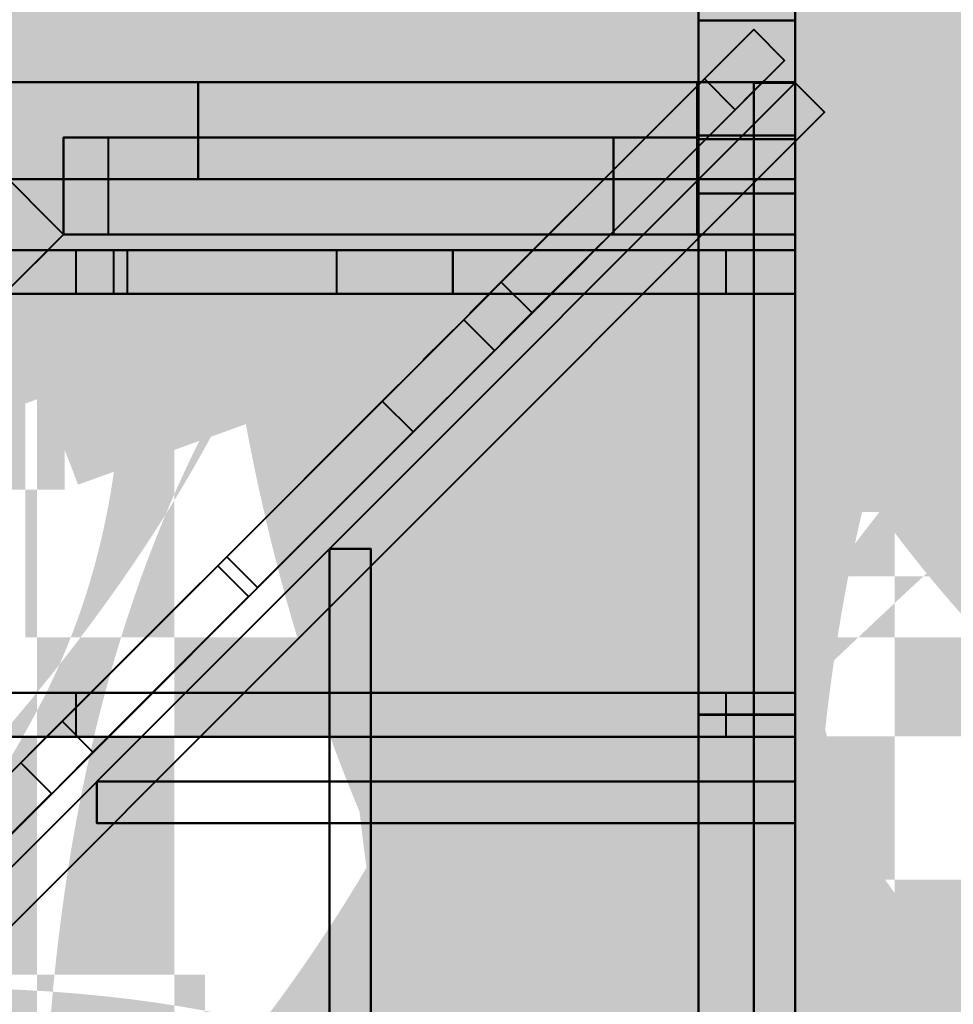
# Model space of a CAD drawing. Header units: inches. Extents: x -252 to 449, y -12 to 800.
# Drawn here: x -28.02 to 5.71, y 346.21 to 381.77 of the extents above; entities that cross this region are included whole.
import ezdxf

# ---------------------------------------------------------------- set-up
doc = ezdxf.new("R2010")
doc.units = ezdxf.units.IN
doc.header["$MEASUREMENT"] = 0
for name, color, linetype in [('C2', 2, 'CONTINUOUS'), ('FT2', 8, 'CONTINUOUS'), ('RT2', 7, 'CONTINUOUS'), ('W1', 5, 'CONTINUOUS'), ('W2', 5, 'CONTINUOUS'), ('W3', 5, 'CONTINUOUS')]:
    doc.layers.add(name, color=color, linetype=linetype)

msp = doc.modelspace()

# ---------------------------------------------------------------- linework, layer by layer
at = {"layer": 'C2'}
for points in [[(0, 379.49, 111.88), (-50.48, 329.01, 111.88), (-50.48, 329.01, 115.44), (0, 379.49, 115.44)], [(1.06, 378.43, 111.88), (-49.42, 327.95, 111.88), (-50.48, 329.01, 111.88), (0, 379.49, 111.88)], [(-49.42, 327.95, 115.44), (1.06, 378.43, 115.44), (0, 379.49, 115.44), (-50.48, 329.01, 115.44)], [(-1.5, 329.01, 111.88), (-1.5, 379.49, 111.88), (0, 379.49, 111.88), (0, 329.01, 111.88)], [(-1.5, 379.49, 115.44), (-1.5, 329.01, 115.44), (0, 329.01, 115.44), (0, 379.49, 115.44)], [(0, 329.01, 111.88), (0, 379.49, 111.88), (0, 379.49, 115.44), (0, 329.01, 115.44)], [(-16.83, 362.66, 111.88), (-16.83, 329.01, 111.88), (-16.83, 329.01, 115.44), (-16.83, 362.66, 115.44)], [(-15.33, 362.66, 111.88), (-15.33, 329.01, 111.88), (-16.83, 329.01, 111.88), (-16.83, 362.66, 111.88)], [(-15.33, 329.01, 115.44), (-15.33, 362.66, 115.44), (-16.83, 362.66, 115.44), (-16.83, 329.01, 115.44)], [(-16.83, 354.25, 111.88), (-25.24, 354.25, 111.88), (-25.24, 354.25, 115.44), (-16.83, 354.25, 115.44)], [(-16.83, 352.75, 111.88), (-25.24, 352.75, 111.88), (-25.24, 354.25, 111.88), (-16.83, 354.25, 111.88)], [(-25.24, 352.75, 115.44), (-16.83, 352.75, 115.44), (-16.83, 354.25, 115.44), (-25.24, 354.25, 115.44)], [(0, 354.25, 111.88), (-16.83, 354.25, 111.88), (-16.83, 354.25, 115.44), (0, 354.25, 115.44)], [(0, 352.75, 111.88), (-16.83, 352.75, 111.88), (-16.83, 354.25, 111.88), (0, 354.25, 111.88)], [(-16.83, 352.75, 115.44), (0, 352.75, 115.44), (0, 354.25, 115.44), (-16.83, 354.25, 115.44)]]:
    msp.add_3dface(points, dxfattribs=at)
at = {"layer": 'FT2'}
for points in [[(-57.51, 323.17, 121.97), (-0.39, 380.3, 121.97), (-1.5, 381.41, 121.97), (-58.63, 324.29, 121.97)], [(-58.63, 324.29, 121.97), (-1.5, 381.41, 121.97), (-1.5, 381.41, 119.92), (-58.63, 324.29, 119.92)], [(-58.63, 324.29, 108), (-1.5, 381.41, 108), (-0.39, 380.3, 108), (-57.51, 323.17, 108)], [(-58.63, 324.29, 108), (-58.63, 324.29, 110.05), (-1.5, 381.41, 110.05), (-1.5, 381.41, 108)], [(-1.5, 381.41, 108.04), (-2.95, 379.96, 108.04), (-2.95, 379.96, 121.93), (-1.5, 381.41, 121.93)], [(-1.5, 381.41, 108.04), (-1.5, 381.41, 121.93), (-0.39, 380.3, 121.93), (-0.39, 380.3, 108.04)], [(-57.51, 323.17, 121.97), (-57.51, 323.17, 119.92), (-0.39, 380.3, 119.92), (-0.39, 380.3, 121.97)], [(-57.51, 323.17, 108), (-0.39, 380.3, 108), (-0.39, 380.3, 110.05), (-57.51, 323.17, 110.05)], [(-0.39, 380.3, 108.04), (-0.39, 380.3, 121.93), (-1.84, 378.85, 121.93), (-1.84, 378.85, 108.04)], [(-10.62, 372.29, 121.97), (-3.28, 379.63, 109.44), (-4.4, 378.51, 108.14), (-11.74, 371.18, 120.66)], [(-9.51, 371.18, 121.97), (-2.17, 378.52, 109.44), (-3.28, 379.63, 109.44), (-10.62, 372.29, 121.97)], [(-9.51, 371.18, 121.97), (-10.62, 370.07, 120.66), (-3.29, 377.4, 108.14), (-2.17, 378.52, 109.44)], [(-252, 371.87, 121.97), (-12.37, 371.87, 121.97), (-12.37, 373.45, 121.97), (-252, 373.45, 121.97)], [(-252, 373.45, 121.97), (-12.37, 373.45, 121.97), (-12.37, 373.45, 119.92), (-252, 373.45, 119.92)], [(-252, 373.45, 108), (-12.37, 373.45, 108), (-12.37, 371.87, 108), (-252, 371.87, 108)], [(-252, 373.45, 108), (-252, 373.45, 110.05), (-12.37, 373.45, 110.05), (-12.37, 373.45, 108)], [(-32.28, 373.45, 121.97), (-24.62, 373.45, 109.2), (-26.38, 373.45, 108.14), (-34.03, 373.45, 120.92)], [(-32.28, 371.87, 121.97), (-24.62, 371.87, 109.2), (-24.62, 373.45, 109.2), (-32.28, 373.45, 121.97)], [(-24.14, 371.87, 109.19), (-16.56, 371.87, 121.97), (-16.56, 373.45, 121.97), (-24.14, 373.45, 109.19)], [(-24.14, 373.45, 109.19), (-16.56, 373.45, 121.97), (-14.8, 373.45, 120.92), (-22.38, 373.45, 108.14)], [(-12.37, 373.45, 108.04), (-14.42, 373.45, 108.04), (-14.42, 373.45, 121.93), (-12.37, 373.45, 121.93)], [(-12.37, 373.45, 108.04), (-12.37, 373.45, 121.93), (-12.37, 371.87, 121.93), (-12.37, 371.87, 108.04)], [(-252, 371.87, 121.97), (-252, 371.87, 119.92), (-12.37, 371.87, 119.92), (-12.37, 371.87, 121.97)], [(-252, 371.87, 108), (-12.37, 371.87, 108), (-12.37, 371.87, 110.05), (-252, 371.87, 110.05)], [(-32.28, 371.87, 121.97), (-34.03, 371.87, 120.92), (-26.38, 371.87, 108.14), (-24.62, 371.87, 109.2)], [(-24.14, 371.87, 109.19), (-22.38, 371.87, 108.14), (-14.8, 371.87, 120.92), (-16.56, 371.87, 121.97)], [(-12.37, 371.87, 108.04), (-12.37, 371.87, 121.93), (-14.42, 371.87, 121.93), (-14.42, 371.87, 108.04)], [(-11.98, 370.93, 121.93), (-11.98, 370.93, 108.04), (-13.43, 369.49, 108.04), (-13.43, 369.49, 121.93)], [(-10.87, 369.82, 121.93), (-10.87, 369.82, 108.04), (-11.98, 370.93, 108.04), (-11.98, 370.93, 121.93)], [(-10.87, 369.82, 121.93), (-12.32, 368.37, 121.93), (-12.32, 368.37, 108.04), (-10.87, 369.82, 108.04)], [(-20.54, 362.37, 109.23), (-14.92, 367.99, 121.97), (-13.69, 369.22, 120.89), (-19.31, 363.6, 108.14)], [(-19.43, 361.26, 109.23), (-18.2, 362.49, 108.14), (-12.58, 368.11, 120.89), (-13.81, 366.88, 121.97)], [(-19.43, 361.26, 109.23), (-13.81, 366.88, 121.97), (-14.92, 367.99, 121.97), (-20.54, 362.37, 109.23)], [(-26.49, 356.43, 121.97), (-20.87, 362.04, 109.23), (-22.1, 360.81, 108.14), (-27.72, 355.2, 120.89)], [(-25.38, 355.31, 121.97), (-19.76, 360.93, 109.23), (-20.87, 362.04, 109.23), (-26.49, 356.43, 121.97)], [(-25.38, 355.31, 121.97), (-26.6, 354.08, 120.89), (-20.99, 359.7, 108.14), (-19.76, 360.93, 109.23)], [(-27.98, 354.93, 121.93), (-27.98, 354.93, 108.04), (-29.43, 353.49, 108.04), (-29.43, 353.49, 121.93)], [(-26.87, 353.82, 121.93), (-26.87, 353.82, 108.04), (-27.98, 354.93, 108.04), (-27.98, 354.93, 121.93)], [(-26.87, 353.82, 121.93), (-28.32, 352.37, 121.93), (-28.32, 352.37, 108.04), (-26.87, 353.82, 108.04)]]:
    msp.add_3dface(points, dxfattribs=at)
at = {"layer": 'RT2'}
for points in [[(0, 371.87, 229.96), (-252, 371.87, 229.96), (-252, 373.45, 229.96), (0, 373.45, 229.96)], [(0, 373.45, 229.96), (-252, 373.45, 229.96), (-252, 373.45, 232.01), (0, 373.45, 232.01)], [(0, 373.45, 234.96), (-1.17, 373.45, 233.28), (-127.17, 373.45, 321.51), (-126, 373.45, 323.19)], [(0, 373.45, 234.96), (-126, 373.45, 323.19), (-126, 371.87, 323.19), (0, 371.87, 234.96)], [(-28.07, 373.45, 254.61), (-26.59, 373.45, 253.19), (-49.07, 373.45, 229.96), (-50.54, 373.45, 231.39)], [(-2.5, 373.45, 231.46), (-3.89, 373.45, 229.96), (-27.38, 373.45, 251.66), (-25.99, 373.45, 253.16)], [(-2.5, 373.45, 231.46), (-25.99, 373.45, 253.16), (-25.99, 371.87, 253.16), (-2.5, 371.87, 231.46)], [(0, 373.45, 230), (-2.05, 373.45, 230), (-2.05, 373.45, 234.96), (0, 373.45, 234.96)], [(0, 373.45, 230), (0, 373.45, 234.96), (0, 371.87, 234.96), (0, 371.87, 230)], [(0, 371.87, 229.96), (0, 371.87, 232.01), (-252, 371.87, 232.01), (-252, 371.87, 229.96)], [(0, 371.87, 234.96), (-126, 371.87, 323.19), (-127.17, 371.87, 321.51), (-1.17, 371.87, 233.28)], [(-28.07, 371.87, 254.61), (-50.54, 371.87, 231.39), (-49.07, 371.87, 229.96), (-26.59, 371.87, 253.19)], [(-2.5, 371.87, 231.46), (-25.99, 371.87, 253.16), (-27.38, 371.87, 251.66), (-3.89, 371.87, 229.96)], [(0, 371.87, 230), (0, 371.87, 234.96), (-2.05, 371.87, 234.96), (-2.05, 371.87, 230)], [(0, 355.87, 229.96), (-252, 355.87, 229.96), (-252, 357.45, 229.96), (0, 357.45, 229.96)], [(0, 357.45, 229.96), (-252, 357.45, 229.96), (-252, 357.45, 232.01), (0, 357.45, 232.01)], [(0, 357.45, 234.96), (-1.17, 357.45, 233.28), (-127.17, 357.45, 321.51), (-126, 357.45, 323.19)], [(0, 357.45, 234.96), (-126, 357.45, 323.19), (-126, 355.87, 323.19), (0, 355.87, 234.96)], [(-28.07, 357.45, 254.61), (-26.59, 357.45, 253.19), (-49.07, 357.45, 229.96), (-50.54, 357.45, 231.39)], [(-2.5, 357.45, 231.46), (-3.89, 357.45, 229.96), (-27.38, 357.45, 251.66), (-25.99, 357.45, 253.16)], [(-2.5, 357.45, 231.46), (-25.99, 357.45, 253.16), (-25.99, 355.87, 253.16), (-2.5, 355.87, 231.46)], [(0, 357.45, 230), (-2.05, 357.45, 230), (-2.05, 357.45, 234.96), (0, 357.45, 234.96)], [(0, 357.45, 230), (0, 357.45, 234.96), (0, 355.87, 234.96), (0, 355.87, 230)], [(0, 355.87, 229.96), (0, 355.87, 232.01), (-252, 355.87, 232.01), (-252, 355.87, 229.96)], [(0, 355.87, 234.96), (-126, 355.87, 323.19), (-127.17, 355.87, 321.51), (-1.17, 355.87, 233.28)], [(-28.07, 355.87, 254.61), (-50.54, 355.87, 231.39), (-49.07, 355.87, 229.96), (-26.59, 355.87, 253.19)], [(-2.5, 355.87, 231.46), (-25.99, 355.87, 253.16), (-27.38, 355.87, 251.66), (-3.89, 355.87, 229.96)], [(0, 355.87, 230), (0, 355.87, 234.96), (-2.05, 355.87, 234.96), (-2.05, 355.87, 230)]]:
    msp.add_3dface(points, dxfattribs=at)
at = {"layer": 'W1'}
for points in [[(0, 500.6), (0, 377.59), (-3.5, 377.59), (-3.5, 500.6)], [(-3.5, 377.59, 1.46), (-3.5, 500.6, 1.46), (-3.5, 500.6), (-3.5, 377.59)], [(0, 377.59, 108), (0, 500.6, 108), (-3.5, 500.6, 108), (-3.5, 377.59, 108)], [(-3.5, 500.6, 106.54), (-3.5, 377.59, 106.54), (-3.5, 377.59, 108), (-3.5, 500.6, 108)], [(0, 500.6, 1.46), (0, 377.59, 1.46), (0, 377.59), (0, 500.6)], [(0, 377.59, 106.54), (0, 500.6, 106.54), (0, 500.6, 108), (0, 377.59, 108)], [(0, 381.74, 108), (0, 381.74), (-3.5, 381.74), (-3.5, 381.74, 108)], [(-3.5, 380.28), (-3.5, 380.28, 108), (-3.5, 381.74, 108), (-3.5, 381.74)], [(0, 377.59, 48.74), (0, 381.74, 48.74), (-3.5, 381.74, 48.74), (-3.5, 377.59, 48.74)], [(-3.5, 381.74, 47.28), (-3.5, 377.59, 47.28), (-3.5, 377.59, 48.74), (-3.5, 381.74, 48.74)], [(0, 377.59, 96.81), (0, 381.74, 96.81), (-3.5, 381.74, 96.81), (-3.5, 377.59, 96.81)], [(-3.5, 381.74, 95.35), (-3.5, 377.59, 95.35), (-3.5, 377.59, 96.81), (-3.5, 381.74, 96.81)], [(0, 380.28, 108), (0, 380.28), (0, 381.74), (0, 381.74, 108)], [(0, 377.59, 47.28), (0, 381.74, 47.28), (0, 381.74, 48.74), (0, 377.59, 48.74)], [(0, 377.59, 95.35), (0, 381.74, 95.35), (0, 381.74, 96.81), (0, 377.59, 96.81)], [(-3.5, 379.05, 108), (-3.5, 379.05), (-3.5, 377.59), (-3.5, 377.59, 108)], [(0, 379.05), (0, 379.05, 108), (0, 377.59, 108), (0, 377.59)], [(-26.44, 377.51), (-3.54, 377.51), (-3.54, 374.01), (-26.44, 374.01)], [(-26.44, 377.51, 1.46), (-3.54, 377.51, 1.46), (-3.54, 377.51), (-26.44, 377.51)], [(-3.54, 377.51, 108), (-26.44, 377.51, 108), (-26.44, 374.01, 108), (-3.54, 374.01, 108)], [(-3.54, 377.51, 106.54), (-26.44, 377.51, 106.54), (-26.44, 377.51, 108), (-3.54, 377.51, 108)], [(-26.44, 377.51, 108), (-26.44, 377.51), (-26.44, 374.01), (-26.44, 374.01, 108)], [(-24.98, 377.51, 108), (-24.98, 377.51), (-26.44, 377.51), (-26.44, 377.51, 108)], [(-3.54, 377.51, 48.74), (-26.44, 377.51, 48.74), (-26.44, 374.01, 48.74), (-3.54, 374.01, 48.74)], [(-3.54, 377.51, 47.28), (-26.44, 377.51, 47.28), (-26.44, 377.51, 48.74), (-3.54, 377.51, 48.74)], [(-26.44, 377.51, 48.8), (-3.54, 377.51, 48.8), (-3.54, 374.01, 48.8), (-26.44, 374.01, 48.8)], [(-26.44, 377.51, 50.26), (-3.54, 377.51, 50.26), (-3.54, 377.51, 48.8), (-26.44, 377.51, 48.8)], [(-3.54, 377.51, 96.77), (-26.44, 377.51, 96.77), (-26.44, 374.01, 96.77), (-3.54, 374.01, 96.77)], [(-3.54, 377.51, 95.31), (-26.44, 377.51, 95.31), (-26.44, 377.51, 96.77), (-3.54, 377.51, 96.77)], [(-26.44, 377.51, 96.83), (-3.54, 377.51, 96.83), (-3.54, 374.01, 96.83), (-26.44, 374.01, 96.83)], [(-26.44, 377.51, 98.29), (-3.54, 377.51, 98.29), (-3.54, 377.51, 96.83), (-26.44, 377.51, 96.83)], [(-3.54, 377.51, 72.36), (-26.44, 377.51, 72.36), (-26.44, 374.01, 72.36), (-3.54, 374.01, 72.36)], [(-3.54, 377.51, 70.91), (-26.44, 377.51, 70.91), (-26.44, 377.51, 72.36), (-3.54, 377.51, 72.36)], [(-3.54, 377.51, 25.12), (-26.44, 377.51, 25.12), (-26.44, 374.01, 25.12), (-3.54, 374.01, 25.12)], [(-3.54, 377.51, 23.66), (-26.44, 377.51, 23.66), (-26.44, 377.51, 25.12), (-3.54, 377.51, 25.12)], [(-6.57, 377.51, 96.77), (-26.44, 377.51, 73.28), (-26.44, 374.01, 73.28), (-6.57, 374.01, 96.77)], [(-5.46, 377.51, 95.83), (-25.33, 377.51, 72.34), (-26.44, 377.51, 73.28), (-6.57, 377.51, 96.77)], [(-6.57, 377.51, 48.74), (-26.44, 377.51, 26.06), (-26.44, 374.01, 26.06), (-6.57, 374.01, 48.74)], [(-5.48, 377.51, 47.78), (-25.34, 377.51, 25.1), (-26.44, 377.51, 26.06), (-6.57, 377.51, 48.74)], [(-24.82, 377.51, 108), (-6.57, 377.51, 96.83), (-6.57, 374.01, 96.83), (-24.82, 374.01, 108)], [(-24.06, 377.51, 109.24), (-5.81, 377.51, 98.08), (-6.57, 377.51, 96.83), (-24.82, 377.51, 108)], [(-24.82, 377.51, 72.36), (-6.57, 377.51, 48.8), (-6.57, 374.01, 48.8), (-24.82, 374.01, 72.36)], [(-23.67, 377.51, 73.25), (-5.42, 377.51, 49.7), (-6.57, 377.51, 48.8), (-24.82, 377.51, 72.36)], [(-24.82, 377.51, 25.12), (-6.57, 377.51), (-6.57, 374.01), (-24.82, 374.01, 25.12)], [(-23.65, 377.51, 25.97), (-5.39, 377.51, 0.86), (-6.57, 377.51), (-24.82, 377.51, 25.12)], [(-5, 377.51), (-5, 377.51, 108), (-3.54, 377.51, 108), (-3.54, 377.51)], [(-3.54, 377.51), (-3.54, 377.51, 108), (-3.54, 374.01, 108), (-3.54, 374.01)], [(0, 377.59), (0, 377.59, 108), (-3.5, 377.59, 108), (-3.5, 377.59)], [(0, 377.45), (0, 319.03), (-3.5, 319.03), (-3.5, 377.45)], [(-3.5, 319.03, 1.46), (-3.5, 377.45, 1.46), (-3.5, 377.45), (-3.5, 319.03)], [(0, 329.09, 111.88), (0, 377.45, 111.88), (-3.5, 377.45, 111.88), (-3.5, 329.09, 111.88)], [(-3.5, 377.45, 110.42), (-3.5, 329.09, 110.42), (-3.5, 329.09, 111.88), (-3.5, 377.45, 111.88)], [(0, 377.45, 111.88), (0, 377.45), (-3.5, 377.45), (-3.5, 377.45, 111.88)], [(-3.5, 375.99), (-3.5, 375.99, 111.88), (-3.5, 377.45, 111.88), (-3.5, 377.45)], [(0, 374.01, 48.75), (0, 377.45, 48.75), (-3.5, 377.45, 48.75), (-3.5, 374.01, 48.75)], [(-3.5, 377.45, 47.29), (-3.5, 374.01, 47.29), (-3.5, 374.01, 48.75), (-3.5, 377.45, 48.75)], [(0, 374.01, 96.81), (0, 377.45, 96.81), (-3.5, 377.45, 96.81), (-3.5, 374.01, 96.81)], [(-3.5, 377.45, 95.36), (-3.5, 374.01, 95.36), (-3.5, 374.01, 96.81), (-3.5, 377.45, 96.81)], [(0, 377.45, 1.46), (0, 319.03, 1.46), (0, 319.03), (0, 377.45)], [(0, 329.09, 110.42), (0, 377.45, 110.42), (0, 377.45, 111.88), (0, 329.09, 111.88)], [(0, 375.99, 111.88), (0, 375.99), (0, 377.45), (0, 377.45, 111.88)], [(0, 374.01, 47.29), (0, 377.45, 47.29), (0, 377.45, 48.75), (0, 374.01, 48.75)], [(0, 374.01, 95.36), (0, 377.45, 95.36), (0, 377.45, 96.81), (0, 374.01, 96.81)], [(-26.44, 374.01), (-55.53, 344.92), (-58, 347.39), (-28.91, 376.48)], [(-55.53, 344.92, 108), (-26.44, 374.01, 108), (-28.91, 376.48, 108), (-58, 347.39, 108)], [(-32.5, 367.95, 48.74), (-26.44, 374.01, 48.74), (-28.91, 376.48, 48.74), (-34.97, 370.43, 48.74)], [(-32.5, 367.95, 96.77), (-26.44, 374.01, 96.77), (-28.91, 376.48, 96.77), (-34.97, 370.43, 96.77)], [(-26.44, 374.01, 108), (-26.44, 374.01), (-28.91, 376.48), (-28.91, 376.48, 108)], [(-26.44, 374.01, 1.46), (-55.53, 344.92, 1.46), (-55.53, 344.92), (-26.44, 374.01)], [(-55.53, 344.92, 106.54), (-26.44, 374.01, 106.54), (-26.44, 374.01, 108), (-55.53, 344.92, 108)], [(-32.5, 367.95, 47.28), (-26.44, 374.01, 47.28), (-26.44, 374.01, 48.74), (-32.5, 367.95, 48.74)], [(-32.5, 367.95, 95.31), (-26.44, 374.01, 95.31), (-26.44, 374.01, 96.77), (-32.5, 367.95, 96.77)], [(-27.47, 372.98, 108), (-27.47, 372.98), (-26.44, 374.01), (-26.44, 374.01, 108)], [(-3.54, 374.01, 1.46), (-26.44, 374.01, 1.46), (-26.44, 374.01), (-3.54, 374.01)], [(-26.44, 374.01, 106.54), (-3.54, 374.01, 106.54), (-3.54, 374.01, 108), (-26.44, 374.01, 108)], [(-24.98, 374.01), (-24.98, 374.01, 108), (-26.44, 374.01, 108), (-26.44, 374.01)], [(-26.44, 374.01, 47.28), (-3.54, 374.01, 47.28), (-3.54, 374.01, 48.74), (-26.44, 374.01, 48.74)], [(-3.54, 374.01, 50.26), (-26.44, 374.01, 50.26), (-26.44, 374.01, 48.8), (-3.54, 374.01, 48.8)], [(-26.44, 374.01, 95.31), (-3.54, 374.01, 95.31), (-3.54, 374.01, 96.77), (-26.44, 374.01, 96.77)], [(-3.54, 374.01, 98.29), (-26.44, 374.01, 98.29), (-26.44, 374.01, 96.83), (-3.54, 374.01, 96.83)], [(-26.44, 374.01, 70.91), (-3.54, 374.01, 70.91), (-3.54, 374.01, 72.36), (-26.44, 374.01, 72.36)], [(-26.44, 374.01, 23.66), (-3.54, 374.01, 23.66), (-3.54, 374.01, 25.12), (-26.44, 374.01, 25.12)], [(-25.33, 374.01, 72.34), (-5.46, 374.01, 95.83), (-6.57, 374.01, 96.77), (-26.44, 374.01, 73.28)], [(-25.34, 374.01, 25.1), (-5.48, 374.01, 47.78), (-6.57, 374.01, 48.74), (-26.44, 374.01, 26.06)], [(-5.81, 374.01, 98.08), (-24.06, 374.01, 109.24), (-24.82, 374.01, 108), (-6.57, 374.01, 96.83)], [(-5.42, 374.01, 49.7), (-23.67, 374.01, 73.25), (-24.82, 374.01, 72.36), (-6.57, 374.01, 48.8)], [(-5.39, 374.01, 0.86), (-23.65, 374.01, 25.97), (-24.82, 374.01, 25.12), (-6.57, 374.01)], [(-5, 374.01, 108), (-5, 374.01), (-3.54, 374.01), (-3.54, 374.01, 108)], [(0, 374.01, 111.88), (0, 374.01), (-3.5, 374.01), (-3.5, 374.01, 111.88)], [(-3.5, 372.55), (-3.5, 372.55, 111.88), (-3.5, 374.01, 111.88), (-3.5, 374.01)], [(0, 356.66, 48.75), (0, 374.01, 48.75), (-3.5, 374.01, 48.75), (-3.5, 356.66, 48.75)], [(-3.5, 374.01, 47.29), (-3.5, 356.66, 47.29), (-3.5, 356.66, 48.75), (-3.5, 374.01, 48.75)], [(0, 356.66, 96.81), (0, 374.01, 96.81), (-3.5, 374.01, 96.81), (-3.5, 356.66, 96.81)], [(-3.5, 374.01, 95.36), (-3.5, 356.66, 95.36), (-3.5, 356.66, 96.81), (-3.5, 374.01, 96.81)], [(0, 372.55, 111.88), (0, 372.55), (0, 374.01), (0, 374.01, 111.88)], [(0, 356.66, 47.29), (0, 374.01, 47.29), (0, 374.01, 48.75), (0, 356.66, 48.75)], [(0, 356.66, 95.36), (0, 374.01, 95.36), (0, 374.01, 96.81), (0, 356.66, 96.81)], [(0, 356.66, 111.88), (0, 356.66), (-3.5, 356.66), (-3.5, 356.66, 111.88)], [(-3.5, 355.2), (-3.5, 355.2, 111.88), (-3.5, 356.66, 111.88), (-3.5, 356.66)], [(0, 340.66, 48.75), (0, 356.66, 48.75), (-3.5, 356.66, 48.75), (-3.5, 340.66, 48.75)], [(-3.5, 356.66, 47.29), (-3.5, 340.66, 47.29), (-3.5, 340.66, 48.75), (-3.5, 356.66, 48.75)], [(0, 340.66, 96.81), (0, 356.66, 96.81), (-3.5, 356.66, 96.81), (-3.5, 340.66, 96.81)], [(-3.5, 356.66, 95.36), (-3.5, 340.66, 95.36), (-3.5, 340.66, 96.81), (-3.5, 356.66, 96.81)], [(0, 355.2, 111.88), (0, 355.2), (0, 356.66), (0, 356.66, 111.88)], [(0, 340.66, 47.29), (0, 356.66, 47.29), (0, 356.66, 48.75), (0, 340.66, 48.75)], [(0, 340.66, 95.36), (0, 356.66, 95.36), (0, 356.66, 96.81), (0, 340.66, 96.81)]]:
    msp.add_3dface(points, dxfattribs=at)
at = {"layer": 'W2'}
for points in [[(0, 420.66, 121.97), (0, 292.72, 121.97), (-3.5, 292.72, 121.97), (-3.5, 420.66, 121.97)], [(-3.5, 292.72, 123.43), (-3.5, 420.66, 123.43), (-3.5, 420.66, 121.97), (-3.5, 292.72, 121.97)], [(0, 292.72, 229.97), (0, 420.66, 229.97), (-3.5, 420.66, 229.97), (-3.5, 292.72, 229.97)], [(-3.5, 420.66, 228.51), (-3.5, 292.72, 228.51), (-3.5, 292.72, 229.97), (-3.5, 420.66, 229.97)], [(0, 420.66, 123.43), (0, 292.72, 123.43), (0, 292.72, 121.97), (0, 420.66, 121.97)], [(0, 292.72, 228.51), (0, 420.66, 228.51), (0, 420.66, 229.97), (0, 292.72, 229.97)], [(0, 379.51, 170.72), (0, 388.66, 170.72), (-3.5, 388.66, 170.72), (-3.5, 379.51, 170.72)], [(-3.5, 388.66, 169.26), (-3.5, 379.51, 169.26), (-3.5, 379.51, 170.72), (-3.5, 388.66, 170.72)], [(0, 379.51, 218.75), (0, 388.66, 218.75), (-3.5, 388.66, 218.75), (-3.5, 379.51, 218.75)], [(-3.5, 388.66, 217.29), (-3.5, 379.51, 217.29), (-3.5, 379.51, 218.75), (-3.5, 388.66, 218.75)], [(0, 379.51, 169.26), (0, 388.66, 169.26), (0, 388.66, 170.72), (0, 379.51, 170.72)], [(0, 379.51, 217.29), (0, 388.66, 217.29), (0, 388.66, 218.75), (0, 379.51, 218.75)], [(-3.5, 380.97, 229.97), (-3.5, 380.97, 121.97), (-3.5, 379.51, 121.97), (-3.5, 379.51, 229.97)], [(0, 380.97, 121.97), (0, 380.97, 229.97), (0, 379.51, 229.97), (0, 379.51, 121.97)], [(-119.53, 379.51, 121.97), (-3.54, 379.51, 121.97), (-3.54, 376.01, 121.97), (-119.53, 376.01, 121.97)], [(-119.53, 379.51, 123.43), (-3.54, 379.51, 123.43), (-3.54, 379.51, 121.97), (-119.53, 379.51, 121.97)], [(-3.54, 379.51, 229.97), (-119.53, 379.51, 229.97), (-119.53, 376.01, 229.97), (-3.54, 376.01, 229.97)], [(-3.54, 379.51, 228.51), (-119.53, 379.51, 228.51), (-119.53, 379.51, 229.97), (-3.54, 379.51, 229.97)], [(-21.58, 379.51, 170.71), (-45.6, 379.51, 170.71), (-45.6, 376.01, 170.71), (-21.58, 376.01, 170.71)], [(-21.58, 379.51, 169.25), (-45.6, 379.51, 169.25), (-45.6, 379.51, 170.71), (-21.58, 379.51, 170.71)], [(-21.58, 379.51, 218.74), (-45.6, 379.51, 218.74), (-45.6, 376.01, 218.74), (-21.58, 376.01, 218.74)], [(-21.58, 379.51, 217.28), (-45.6, 379.51, 217.28), (-45.6, 379.51, 218.74), (-21.58, 379.51, 218.74)], [(-21.58, 379.51, 229.97), (-21.58, 379.51, 121.97), (-21.58, 376.01, 121.97), (-21.58, 376.01, 229.97)], [(-20.13, 379.51, 229.97), (-20.13, 379.51, 121.97), (-21.58, 379.51, 121.97), (-21.58, 379.51, 229.97)], [(-3.54, 379.51, 170.71), (-21.58, 379.51, 170.71), (-21.58, 376.01, 170.71), (-3.54, 376.01, 170.71)], [(-3.54, 379.51, 169.25), (-21.58, 379.51, 169.25), (-21.58, 379.51, 170.71), (-3.54, 379.51, 170.71)], [(-3.54, 379.51, 218.74), (-21.58, 379.51, 218.74), (-21.58, 376.01, 218.74), (-3.54, 376.01, 218.74)], [(-3.54, 379.51, 217.28), (-21.58, 379.51, 217.28), (-21.58, 379.51, 218.74), (-3.54, 379.51, 218.74)], [(-5, 379.51, 121.97), (-5, 379.51, 229.97), (-3.54, 379.51, 229.97), (-3.54, 379.51, 121.97)], [(-3.54, 379.51, 121.97), (-3.54, 379.51, 229.97), (-3.54, 376.01, 229.97), (-3.54, 376.01, 121.97)], [(0, 379.51, 121.97), (0, 379.51, 229.97), (-3.5, 379.51, 229.97), (-3.5, 379.51, 121.97)], [(0, 376.01, 170.72), (0, 379.51, 170.72), (-3.5, 379.51, 170.72), (-3.5, 376.01, 170.72)], [(-3.5, 379.51, 169.26), (-3.5, 376.01, 169.26), (-3.5, 376.01, 170.72), (-3.5, 379.51, 170.72)], [(0, 376.01, 218.75), (0, 379.51, 218.75), (-3.5, 379.51, 218.75), (-3.5, 376.01, 218.75)], [(-3.5, 379.51, 217.29), (-3.5, 376.01, 217.29), (-3.5, 376.01, 218.75), (-3.5, 379.51, 218.75)], [(0, 376.01, 169.26), (0, 379.51, 169.26), (0, 379.51, 170.72), (0, 376.01, 170.72)], [(0, 376.01, 217.29), (0, 379.51, 217.29), (0, 379.51, 218.75), (0, 376.01, 218.75)], [(-3.54, 376.01, 123.43), (-119.53, 376.01, 123.43), (-119.53, 376.01, 121.97), (-3.54, 376.01, 121.97)], [(-119.53, 376.01, 228.51), (-3.54, 376.01, 228.51), (-3.54, 376.01, 229.97), (-119.53, 376.01, 229.97)], [(-117.65, 376.01, 121.97), (-3.54, 376.01, 229.97), (-5.26, 376.01, 229.97), (-119.37, 376.01, 121.97)], [(-3.54, 376.01, 121.97), (-117.65, 376.01, 229.97), (-119.37, 376.01, 229.97), (-5.26, 376.01, 121.97)], [(-45.6, 376.01, 169.25), (-21.58, 376.01, 169.25), (-21.58, 376.01, 170.71), (-45.6, 376.01, 170.71)], [(-45.6, 376.01, 217.28), (-21.58, 376.01, 217.28), (-21.58, 376.01, 218.74), (-45.6, 376.01, 218.74)], [(-20.13, 376.01, 121.97), (-20.13, 376.01, 229.97), (-21.58, 376.01, 229.97), (-21.58, 376.01, 121.97)], [(-21.58, 376.01, 169.25), (-3.54, 376.01, 169.25), (-3.54, 376.01, 170.71), (-21.58, 376.01, 170.71)], [(-21.58, 376.01, 217.28), (-3.54, 376.01, 217.28), (-3.54, 376.01, 218.74), (-21.58, 376.01, 218.74)], [(-5, 376.01, 229.97), (-5, 376.01, 121.97), (-3.54, 376.01, 121.97), (-3.54, 376.01, 229.97)], [(0, 376.01, 229.97), (0, 376.01, 121.97), (-3.5, 376.01, 121.97), (-3.5, 376.01, 229.97)], [(-3.5, 374.55, 121.97), (-3.5, 374.55, 229.97), (-3.5, 376.01, 229.97), (-3.5, 376.01, 121.97)], [(0, 356.66, 170.72), (0, 376.01, 170.72), (-3.5, 376.01, 170.72), (-3.5, 356.66, 170.72)], [(-3.5, 376.01, 169.26), (-3.5, 356.66, 169.26), (-3.5, 356.66, 170.72), (-3.5, 376.01, 170.72)], [(0, 356.66, 218.75), (0, 376.01, 218.75), (-3.5, 376.01, 218.75), (-3.5, 356.66, 218.75)], [(-3.5, 376.01, 217.29), (-3.5, 356.66, 217.29), (-3.5, 356.66, 218.75), (-3.5, 376.01, 218.75)], [(0, 374.55, 229.97), (0, 374.55, 121.97), (0, 376.01, 121.97), (0, 376.01, 229.97)], [(0, 356.66, 169.26), (0, 376.01, 169.26), (0, 376.01, 170.72), (0, 356.66, 170.72)], [(0, 356.66, 217.29), (0, 376.01, 217.29), (0, 376.01, 218.75), (0, 356.66, 218.75)], [(0, 356.66, 229.97), (0, 356.66, 121.97), (-3.5, 356.66, 121.97), (-3.5, 356.66, 229.97)], [(-3.5, 355.2, 121.97), (-3.5, 355.2, 229.97), (-3.5, 356.66, 229.97), (-3.5, 356.66, 121.97)], [(0, 340.66, 170.72), (0, 356.66, 170.72), (-3.5, 356.66, 170.72), (-3.5, 340.66, 170.72)], [(-3.5, 356.66, 169.26), (-3.5, 340.66, 169.26), (-3.5, 340.66, 170.72), (-3.5, 356.66, 170.72)], [(0, 340.66, 218.75), (0, 356.66, 218.75), (-3.5, 356.66, 218.75), (-3.5, 340.66, 218.75)], [(-3.5, 356.66, 217.29), (-3.5, 340.66, 217.29), (-3.5, 340.66, 218.75), (-3.5, 356.66, 218.75)], [(0, 355.2, 229.97), (0, 355.2, 121.97), (0, 356.66, 121.97), (0, 356.66, 229.97)], [(0, 340.66, 169.26), (0, 356.66, 169.26), (0, 356.66, 170.72), (0, 340.66, 170.72)], [(0, 340.66, 217.29), (0, 356.66, 217.29), (0, 356.66, 218.75), (0, 340.66, 218.75)]]:
    msp.add_3dface(points, dxfattribs=at)
at = {"layer": 'W3'}
for points in [[(0, 375.49, 115.39), (0, 329.03, 115.39), (-3.5, 329.03, 115.39), (-3.5, 375.49, 115.39)], [(-3.5, 329.03, 116.85), (-3.5, 375.49, 116.85), (-3.5, 375.49, 115.39), (-3.5, 329.03, 115.39)], [(0, 329.03, 121.97), (0, 375.49, 121.97), (-3.5, 375.49, 121.97), (-3.5, 329.03, 121.97)], [(-3.5, 375.49, 120.51), (-3.5, 329.03, 120.51), (-3.5, 329.03, 121.97), (-3.5, 375.49, 121.97)], [(0, 375.49, 121.97), (0, 375.49, 115.39), (-3.5, 375.49, 115.39), (-3.5, 375.49, 121.97)], [(-3.5, 374.03, 115.39), (-3.5, 374.03, 121.97), (-3.5, 375.49, 121.97), (-3.5, 375.49, 115.39)], [(0, 375.49, 116.85), (0, 329.03, 116.85), (0, 329.03, 115.39), (0, 375.49, 115.39)], [(0, 329.03, 120.51), (0, 375.49, 120.51), (0, 375.49, 121.97), (0, 329.03, 121.97)], [(0, 374.03, 121.97), (0, 374.03, 115.39), (0, 375.49, 115.39), (0, 375.49, 121.97)], [(0, 356.67, 121.97), (0, 356.67, 115.39), (-3.5, 356.67, 115.39), (-3.5, 356.67, 121.97)], [(-3.5, 355.21, 115.39), (-3.5, 355.21, 121.97), (-3.5, 356.67, 121.97), (-3.5, 356.67, 115.39)], [(0, 355.21, 121.97), (0, 355.21, 115.39), (0, 356.67, 115.39), (0, 356.67, 121.97)]]:
    msp.add_3dface(points, dxfattribs=at)

# ---------------------------------------------------------------- texts
at = {"layer": 'C2t'}
for s, p in [('C12', (-16.83, 345.84, 115.81)), ('C15', (-29.51, 324.02, 107.44)), ('C13', (-24.51, 314.03, 99.19)), ('C2', (-24.51, 304.03, 90.81)), ('C3', (-22.75, 286.28, 82.56)), ('C1', (-130.5, 278.03, 7.69)), ('C11', (-120.49, 278.02, 16.06)), ('C10', (-110.51, 278.02, 24.31)), ('C9', (-100.52, 278.02, 32.69)), ('C8', (-90.53, 278.02, 40.94)), ('C7', (-80.55, 278.02, 49.31)), ('C6', (-70.56, 278.02, 57.56)), ('C5', (-60.57, 278.02, 65.94)), ('C4', (-50.54, 278.02, 74.19))]:
    msp.add_text(s, height=120, dxfattribs=at).set_placement(p)
at = {"layer": 'W1t'}
for s, p in [('L1F33', (-14.99, 377.51, 111.94)), ('L1F17', (-197.05, 364.8, 111.94)), ('L1F15', (-248.5, 362.97, 111.94)), ('L1F34', (-40.98, 359.46, 111.94)), ('L1F18', (-192.01, 324.54, 111.94)), ('L1F35', (-55.53, 323.78, 111.93)), ('L1F37', (-50.56, 319.03, 99.19)), ('L1F36', (-24.53, 319.03, 99.19)), ('L1F20', (-132.01, 313.54, 111.94)), ('L1F40', (-45.53, 307.22, 111.94)), ('L1F41', (-92.29, 302.51, 111.94)), ('L1F19', (-197.06, 289.04, 111.94)), ('L1F39', (-65.53, 278.04, 57.56)), ('L1F21', (-192.02, 257.04, 111.94)), ('L1F38', (-69.52, 257.04, 111.94))]:
    msp.add_text(s, height=120, dxfattribs=at).set_placement(p)
at = {"layer": 'W2t'}
for s, p in [('L2F38', (-208.51, 379.51, 233.91)), ('L2F37', (-142.31, 379.51, 233.91)), ('L2F39', (-61.53, 379.51, 233.91)), ('L2F20', (-248.5, 356.71, 233.91)), ('L2F42', (-105.25, 333.99, 233.91)), ('L2F40', (-165.01, 330.48, 233.91)), ('L2F46', (-96.01, 316.5, 233.91)), ('L2F45', (-72.52, 316.51, 233.91)), ('L2F43', (-45.53, 316.5, 233.91)), ('L2F47', (-119.53, 314.73, 233.91)), ('L2F41', (-208.51, 313.03, 233.91)), ('L2F44', (-82.51, 302.51, 233.91)), ('L2F48', (-185.01, 295.52, 233.91)), ('L2F49', (-178.51, 281.51, 233.91)), ('L2F55', (-61.53, 257.03, 233.91)), ('L2F51', (-208.51, 243.99, 233.91)), ('L2F19', (-248.5, 235.88, 233.91)), ('L2F56', (-74.01, 229.91, 233.91)), ('L2F50', (-165.01, 225.01, 233.91))]:
    msp.add_text(s, height=120, dxfattribs=at).set_placement(p)

doc.saveas('drawing.dxf')
